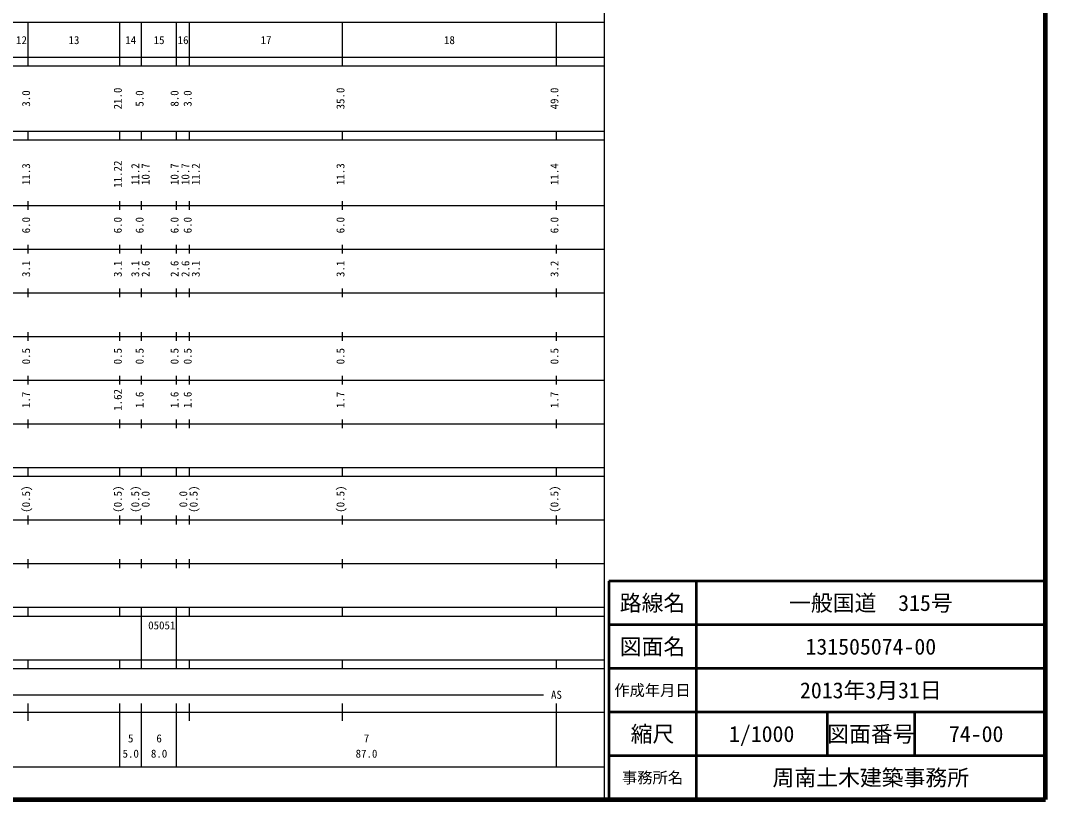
# Model space of a CAD drawing. Units: millimetres on the paper, enlarged 1000 times. Extents: x 40000 to 680000, y 20000 to 380000.
# Drawn here: x 445261 to 680000, y 20000 to 198357 of the extents above; entities that cross this region are included whole.
import ezdxf
from ezdxf.enums import TextEntityAlignment as Align

# ---------------------------------------------------------------- set-up
doc = ezdxf.new("R2010")
doc.units = ezdxf.units.MM
doc.header["$LTSCALE"] = 1000
for name, color, linetype, lineweight in [('M-TTL', 2, 'Continuous', 140), ('M-TTL-BAND', 7, 'Continuous', 25), ('M-TTL-FRAM', 2, 'Continuous', 50), ('M-TTL-LINE', 7, 'Continuous', 50)]:
    doc.layers.add(name, color=color, linetype=linetype, lineweight=lineweight)
doc.layers.add('M-TTL-TXT', color=7, linetype='Continuous')
doc.styles.add('ＭＳ ゴシック', font='')
doc.styles.get('ＭＳ ゴシック').set_extended_font_data('MS Gothic')

msp = doc.modelspace()

# ---------------------------------------------------------------- linework, layer by layer
at = {"layer": 'M-TTL'}
for p, q in [((680000, 20000), (680000, 380000)), ((40000, 20000), (680000, 20000))]:
    msp.add_line(p, q, dxfattribs=at)
at = {"layer": 'M-TTL-BAND'}
for p, q in [((579000, 20000), (579000, 370000)), ((68000, 198000), (579000, 198000)), ((447000, 188000), (447000, 198000)), ((468000, 188000), (468000, 198000)), ((473000, 188000), (473000, 198000)), ((481000, 188000), (481000, 198000)), ((484000, 188000), (484000, 198000)), ((519000, 188000), (519000, 198000)), ((568000, 188000), (568000, 198000)), ((40000, 190000), (579000, 190000)), ((40000, 188000), (579000, 188000)), ((40000, 173000), (579000, 173000)), ((447000, 171000), (447000, 173000)), ((468000, 171000), (468000, 173000)), ((473000, 171000), (473000, 173000)), ((481000, 171000), (481000, 173000)), ((484000, 171000), (484000, 173000)), ((519000, 171000), (519000, 173000)), ((568000, 171000), (568000, 173000)), ((40000, 171000), (579000, 171000)), ((40000, 156000), (579000, 156000)), ((447000, 155000), (447000, 157000)), ((468000, 155000), (468000, 157000)), ((473000, 155000), (473000, 157000)), ((481000, 155000), (481000, 157000)), ((484000, 155000), (484000, 157000)), ((519000, 155000), (519000, 157000)), ((568000, 155000), (568000, 157000)), ((46000, 146000), (579000, 146000)), ((447000, 145000), (447000, 147000)), ((468000, 145000), (468000, 147000)), ((473000, 145000), (473000, 147000)), ((481000, 145000), (481000, 147000)), ((484000, 145000), (484000, 147000)), ((519000, 145000), (519000, 147000)), ((568000, 145000), (568000, 147000)), ((447000, 135000), (447000, 137000)), ((468000, 135000), (468000, 137000)), ((473000, 135000), (473000, 137000)), ((481000, 135000), (481000, 137000)), ((484000, 135000), (484000, 137000)), ((519000, 135000), (519000, 137000)), ((568000, 135000), (568000, 137000)), ((52000, 136000), (579000, 136000)), ((447000, 125000), (447000, 127000)), ((468000, 125000), (468000, 127000)), ((473000, 125000), (473000, 127000)), ((481000, 125000), (481000, 127000)), ((484000, 125000), (484000, 127000)), ((519000, 125000), (519000, 127000)), ((568000, 125000), (568000, 127000)), ((46000, 126000), (579000, 126000)), ((52000, 116000), (579000, 116000)), ((447000, 115000), (447000, 117000)), ((468000, 115000), (468000, 117000)), ((473000, 115000), (473000, 117000)), ((481000, 115000), (481000, 117000)), ((484000, 115000), (484000, 117000)), ((519000, 115000), (519000, 117000)), ((568000, 115000), (568000, 117000)), ((46000, 106000), (579000, 106000)), ((447000, 105000), (447000, 107000)), ((468000, 105000), (468000, 107000)), ((473000, 105000), (473000, 107000)), ((481000, 105000), (481000, 107000)), ((484000, 105000), (484000, 107000)), ((519000, 105000), (519000, 107000)), ((568000, 105000), (568000, 107000)), ((40000, 96000), (579000, 96000)), ((40000, 94000), (579000, 94000)), ((447000, 94000), (447000, 96000)), ((468000, 94000), (468000, 96000)), ((473000, 94000), (473000, 96000)), ((481000, 94000), (481000, 96000)), ((484000, 94000), (484000, 96000)), ((519000, 94000), (519000, 96000)), ((568000, 94000), (568000, 96000)), ((447000, 83000), (447000, 85000)), ((468000, 83000), (468000, 85000)), ((473000, 83000), (473000, 85000)), ((481000, 83000), (481000, 85000)), ((484000, 83000), (484000, 85000)), ((519000, 83000), (519000, 85000)), ((568000, 83000), (568000, 85000)), ((49000, 84000), (579000, 84000)), ((40000, 74000), (579000, 74000)), ((447000, 73000), (447000, 75000)), ((468000, 73000), (468000, 75000)), ((473000, 73000), (473000, 75000)), ((481000, 73000), (481000, 75000)), ((484000, 73000), (484000, 75000)), ((519000, 73000), (519000, 75000)), ((568000, 73000), (568000, 75000)), ((40000, 64000), (579000, 64000)), ((447000, 62000), (447000, 64000)), ((468000, 62000), (468000, 64000)), ((473000, 62000), (473000, 64000)), ((481000, 62000), (481000, 64000)), ((484000, 62000), (484000, 64000)), ((519000, 62000), (519000, 64000)), ((568000, 62000), (568000, 64000)), ((40000, 62000), (579000, 62000)), ((473000, 52000), (473000, 62000)), ((481000, 52000), (481000, 62000)), ((40000, 52000), (579000, 52000)), ((447000, 50000), (447000, 52000)), ((468000, 50000), (468000, 52000)), ((473000, 50000), (473000, 52000)), ((481000, 50000), (481000, 52000)), ((484000, 50000), (484000, 52000)), ((519000, 50000), (519000, 52000)), ((568000, 50000), (568000, 52000)), ((40000, 50000), (579000, 50000)), ((71000, 44000), (565000, 44000)), ((40000, 40000), (579000, 40000)), ((447000, 38000), (447000, 42000)), ((468000, 27500), (468000, 42000)), ((473000, 27500), (473000, 42000)), ((481000, 27500), (481000, 42000)), ((484000, 38000), (484000, 42000)), ((519000, 38000), (519000, 42000)), ((568000, 27500), (568000, 42000)), ((68000, 27500), (579000, 27500))]:
    msp.add_line(p, q, dxfattribs=at)
at = {"layer": 'M-TTL-FRAM'}
for p, q in [((680000, 70000), (580000, 70000)), ((580000, 70000), (580000, 20000))]:
    msp.add_line(p, q, dxfattribs=at)
at = {"layer": 'M-TTL-LINE'}
for p, q in [((600000, 70000), (600000, 20000)), ((680000, 60000), (580000, 60000)), ((680000, 50000), (580000, 50000)), ((680000, 40000), (580000, 40000)), ((630000, 40000), (630000, 30000)), ((650000, 40000), (650000, 30000)), ((680000, 30000), (580000, 30000))]:
    msp.add_line(p, q, dxfattribs=at)

# ---------------------------------------------------------------- texts
at = {"layer": 'M-TTL-BAND', "style": 'ＭＳ ゴシック'}
for s, p in [('12', (445500, 192405)), ('13', (457500, 192405)), ('14', (470500, 192405)), ('15', (477000, 192405)), ('16', (482500, 192405)), ('17', (501500, 192405)), ('18', (543500, 192405)), ('AS', (568000, 42500)), ('5', (470500, 32523)), ('6', (477000, 32523)), ('7', (524500, 32523)), ('5.0', (470500, 29033)), ('8.0', (477000, 29033)), ('87.0', (524500, 29033))]:
    msp.add_text(s, height=1833, dxfattribs=at).set_placement(p, align=Align.BOTTOM_CENTER)
for s, p in [('3.0', (448000, 180500)), ('21.0', (469000, 180500)), ('5.0', (474000, 180500)), ('8.0', (482000, 180500)), ('3.0', (485000, 180500)), ('35.0', (520000, 180500)), ('49.0', (569000, 180500)), ('11.3', (448000, 163174)), ('11.22', (469000, 163174)), ('11.2', (473000, 163174)), ('10.7', (475370, 163174)), ('10.7', (482000, 163174)), ('10.7', (484486, 163174)), ('11.2', (486856, 163174)), ('11.3', (520000, 163174)), ('11.4', (569000, 163174)), ('6.0', (448000, 151500)), ('6.0', (469000, 151500)), ('6.0', (474000, 151500)), ('6.0', (482000, 151500)), ('6.0', (485000, 151500)), ('6.0', (520000, 151500)), ('6.0', (569000, 151500)), ('3.1', (448000, 141500)), ('3.1', (469000, 141500)), ('3.1', (473000, 141500)), ('2.6', (475370, 141500)), ('2.6', (482000, 141500)), ('2.6', (484486, 141500)), ('3.1', (486856, 141500)), ('3.1', (520000, 141500)), ('3.2', (569000, 141500)), ('0.5', (448000, 121500)), ('0.5', (469000, 121500)), ('0.5', (474000, 121500)), ('0.5', (482000, 121500)), ('0.5', (485000, 121500)), ('0.5', (520000, 121500)), ('0.5', (569000, 121500)), ('1.7', (448000, 111500)), ('1.62', (469000, 111500)), ('1.6', (474000, 111500)), ('1.6', (482000, 111500)), ('1.6', (485000, 111500)), ('1.7', (520000, 111500)), ('1.7', (569000, 111500)), ('(0.5)', (448000, 88764)), ('(0.5)', (469000, 88764)), ('(0.5)', (473000, 88764)), ('0.0', (475370, 88764)), ('0.0', (484000, 88764)), ('(0.5)', (486370, 88764)), ('(0.5)', (520000, 88764)), ('(0.5)', (569000, 88764))]:
    msp.add_text(s, height=1833, rotation=90, dxfattribs=at).set_placement(p, align=Align.BOTTOM_CENTER)
msp.add_text('05051', height=1833, dxfattribs=at).set_placement((474500, 58405), align=Align.BOTTOM_LEFT)
at = {"layer": 'M-TTL-TXT', "style": 'ＭＳ ゴシック'}
for s, height, p in [('路線名', 3666, (590000, 65000)), ('路線名', 3666, (590000, 65000)), ('一般国道\u3000315号', 3666, (640000, 65000)), ('図面名', 3666, (590000, 55000)), ('図面名', 3666, (590000, 55000)), ('131505074-00', 3666, (640000, 55000)), ('2013年3月31日', 3666, (640000, 45000)), ('作成年月日', 2566, (590000, 45000)), ('作成年月日', 2566, (590000, 45000)), ('縮尺', 3666, (590000, 35000)), ('縮尺', 3666, (590000, 35000)), ('1/1000', 3666, (615000, 35000)), ('図面番号', 3666, (640000, 35000)), ('図面番号', 3666, (640000, 35000)), ('74-00', 3666, (664125, 35000)), ('事務所名', 2566, (590000, 25000)), ('事務所名', 2566, (590000, 25000)), ('周南土木建築事務所', 3666, (640000, 25000))]:
    msp.add_text(s, height=height, dxfattribs=at).set_placement(p, align=Align.MIDDLE_CENTER)

doc.saveas('drawing.dxf')
